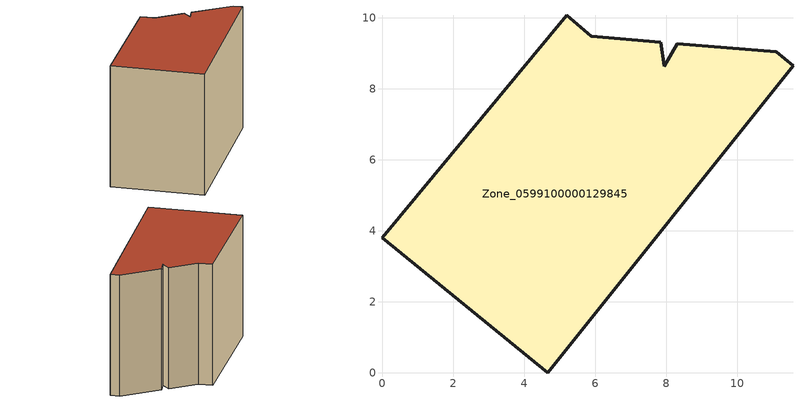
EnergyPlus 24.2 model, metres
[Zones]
Zone_0599100000129845
 floor ground (C_G): 8.3,9.27 11.1,9.04 11.57,8.65 4.66,0 0,3.8 5.2,10.07 5.89,9.48 7.84,9.31 7.93,8.64 z0
 wall outside (C_F): 4.66,0 11.57,8.65 11.1,9.04 8.3,9.27 7.93,8.64 7.84,9.31 5.89,9.48 5.2,10.07 0,3.8 4.66,0 z0:8.11
 roof outside (C_R): 11.1,9.04 8.3,9.27 7.93,8.64 7.84,9.31 5.89,9.48 5.2,10.07 0,3.8 4.66,0 11.57,8.65 z8.11
[BUILDING]
Pand.0599100000129845: North Axis=0; Terrain=City; Loads Convergence Tolerance Value=0.04; Temperature Convergence Tolerance Value=0.4; Solar Distribution=FullExterior; Maximum Number of Warmup Days=25; Minimum Number of Warmup Days=1
[Site:Location]
Rotterdam.The.Hague.AP_ZH_NLD Design_Conditions: Latitude=51.96; Longitude=4.45; Time Zone=1; Elevation=-4.5
[SITE:GROUNDTEMPERATURE:BUILDINGSURFACE]
18, 18, 18, 18, 18, 18, 18, 18, 18, 18, 18, 18
[MATERIAL] Thermal Absorptance=0.9; Solar Absorptance=0.7; Visible Absorptance=0.7
Name | Roughness | Thickness | Conductivity | Density | Specific Heat
G.TI.1946-1964 | MediumSmooth | 0.15 | 1 | 540 | 1210
F.TI.1946-1964 | Rough | 0.3 | 0.857143 | 1920 | 840
R.TI.1946-1964 | MediumRough | 0.2 | 0.277778 | 1500 | 1000
[CONSTRUCTION]
C_G: G.TI.1946-1964
C_F: F.TI.1946-1964
C_R: R.TI.1946-1964
[ZONE]
Zone_0599100000129845: Type=1; Multiplier=1; Ceiling Height=Autocalculate; Volume=Autocalculate; Floor Area=autocalculate; Part of Total Floor Area=Yes
[ZONEINFILTRATION:DESIGNFLOWRATE]
Infil_Zone_0599100000129845: Zone or ZoneList or Space or SpaceList=Zone_0599100000129845; Schedule=AlwaysOn; Design Flow Rate Calculation Method=Flow/Area; Flow Rate per Floor Area=0.003; Constant Term Coefficient=1; Temperature Term Coefficient=0; Velocity Term Coefficient=0; Velocity Squared Term Coefficient=0
[HVACTEMPLATE:ZONE:IDEALLOADSAIRSYSTEM]
Zone_0599100000129845: Maximum Heating Supply Air Temperature=50; Minimum Cooling Supply Air Temperature=13; Maximum Heating Supply Air Humidity Ratio=0.0156; Minimum Cooling Supply Air Humidity Ratio=0.0077; Heating Limit=NoLimit; Cooling Limit=NoLimit; Dehumidification Control Type=ConstantSensibleHeatRatio; Cooling Sensible Heat Ratio=0.7; Dehumidification Setpoint=60; Humidification Control Type=None; Humidification Setpoint=30; Outdoor Air Method=None; Outdoor Air Flow Rate per Person=0.00944; Outdoor Air Flow Rate per Zone Floor Area=0; Outdoor Air Flow Rate per Zone=0; Demand Controlled Ventilation Type=None; Outdoor Air Economizer Type=NoEconomizer; Heat Recovery Type=None; Sensible Heat Recovery Effectiveness=0.7; Latent Heat Recovery Effectiveness=0.65
[ZONECONTROL:THERMOSTAT]
ThermostatControl_Zone_0599100000129845: Zone or ZoneList=Zone_0599100000129845; Control Type Schedule=DualSetpointControlType; Control 1=Thermostat_Zone_0599100000129845; Temperature Difference Between Cutout And Setpoint=0
[THERMOSTATSETPOINT:DUALSETPOINT]
Thermostat_Zone_0599100000129845: Heating Setpoint Temperature Schedule=HeatingSetpoint_Zone_0599100000129845; Cooling Setpoint Temperature Schedule=CoolingSetpoint_Zone_0599100000129845
[SCHEDULE:COMPACT]
HeatingSetpoint_Zone_0599100000129845: Through: 12/31, For: AllDays, Until: 24:00, 21
CoolingSetpoint_Zone_0599100000129845: Through: 12/31, For: AllDays, Until: 24:00, 24
DualSetpointControlType: Through: 12/31, For: AllDays, Until: 24:00, 4
AlwaysOn: Through: 12/31, For: AllDays, Until: 24:00, 1
